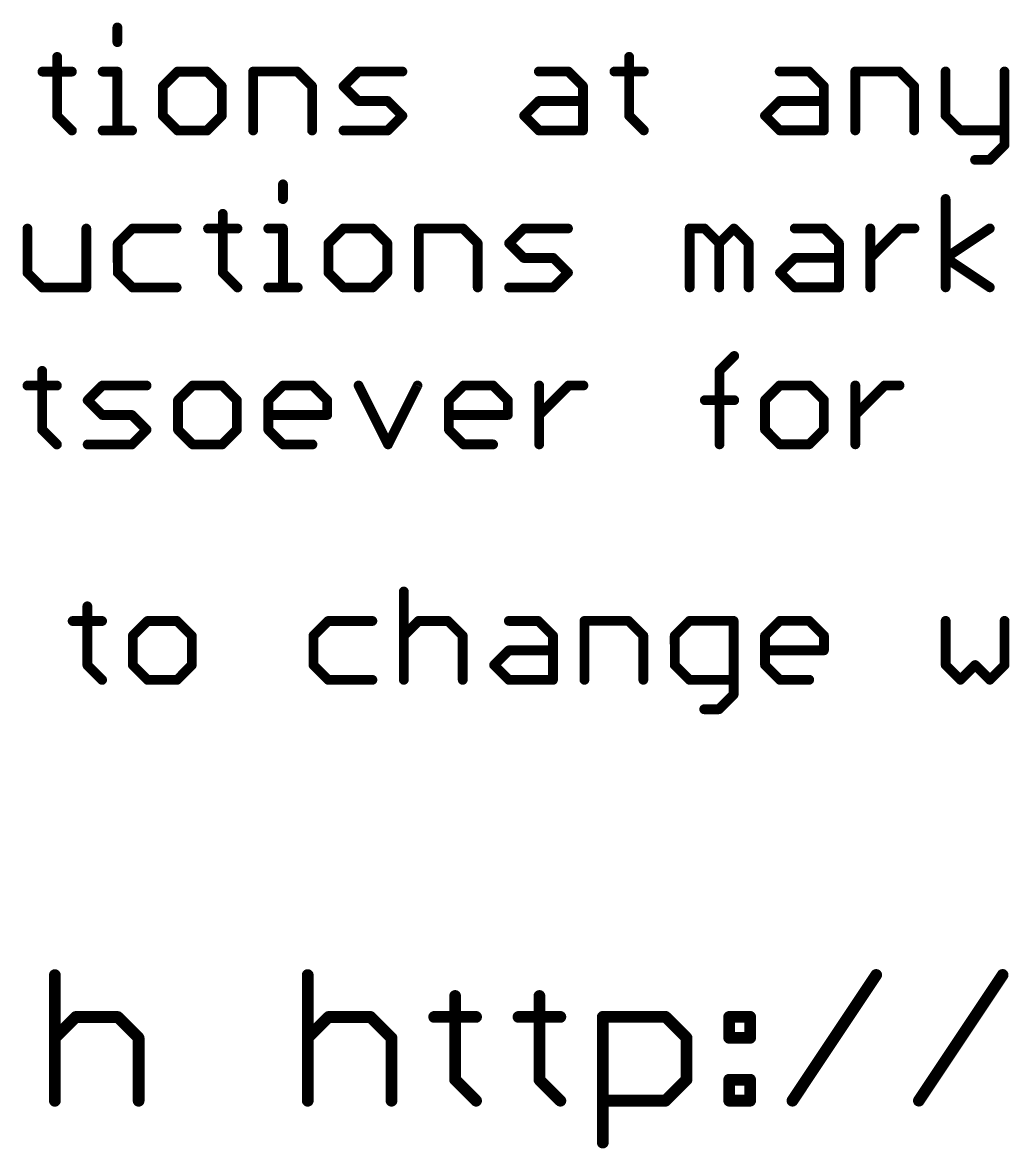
# Model space of a CAD drawing. Header units: millimetres. Extents: x -20 to 130, y -23 to 60.
# Drawn here: x 47.84 to 60.62, y -23.4 to -8.82 of the extents above; entities that cross this region are included whole.
import ezdxf

# ---------------------------------------------------------------- set-up
doc = ezdxf.new("R2010")
doc.units = ezdxf.units.MM
doc.header["$MEASUREMENT"] = 0
doc.layers.add('1', color=22, linetype='CONTINUOUS')

msp = doc.modelspace()

# ---------------------------------------------------------------- linework, layer by layer
at = {"layer": '1'}
for points, const_width in [([(49.09549, -8.88629, 1), (49.03199, -8.88631)], 0.0635), ([(49.03202, -9.07691, 1), (49.09552, -9.07689)], 0.0635), ([(48.31596, -9.26773, 1), (48.25246, -9.26774)], 0.0635), ([(55.72216, -9.26644, 1), (55.65866, -9.26645)], 0.0635), ([(48.09358, -9.42667, 1), (48.0936, -9.49017)], 0.0635), ([(48.4749, -9.4901, 1), (48.47488, -9.4266)], 0.0635), ([(48.87318, -9.42653, 1), (48.8732, -9.49003)], 0.0635), ([(49.09559, -9.45829, 1), (49.03209, -9.45831)], 0.0635), ([(49.0639, -9.49, 1), (49.06388, -9.4265)], 0.0635), ([(49.84348, -9.42636, 1), (49.8435, -9.48986)], 0.0635), ([(49.86589, -9.48056, 1), (49.82099, -9.43567)], 0.0635), ([(50.24719, -9.43559, 1), (50.20229, -9.4805)], 0.0635), ([(50.2248, -9.4898, 1), (50.22478, -9.4263)], 0.0635), ([(50.85389, -9.45799, 1), (50.79039, -9.458)], 0.0635), ([(50.82218, -9.42619, 1), (50.8222, -9.48969)], 0.0635), ([(51.41659, -9.43539, 1), (51.37169, -9.4803)], 0.0635), ([(51.3942, -9.48959, 1), (51.39418, -9.42609)], 0.0635), ([(52.18228, -9.42596, 1), (52.1823, -9.48946)], 0.0635), ([(52.20469, -9.48015, 1), (52.15979, -9.43526)], 0.0635), ([(52.7542, -9.48936, 1), (52.75418, -9.42586)], 0.0635), ([(54.52108, -9.42555, 1), (54.5211, -9.48905)], 0.0635), ([(54.92479, -9.43478, 1), (54.87989, -9.47968)], 0.0635), ([(54.9024, -9.48898, 1), (54.90238, -9.42548)], 0.0635), ([(55.49978, -9.42538, 1), (55.4998, -9.48888)], 0.0635), ([(55.8811, -9.48881, 1), (55.88108, -9.42531)], 0.0635), ([(57.63938, -9.425, 1), (57.6394, -9.4885)], 0.0635), ([(58.04319, -9.43423, 1), (57.99829, -9.47914)], 0.0635), ([(58.0208, -9.48844, 1), (58.02078, -9.42494)], 0.0635), ([(58.64989, -9.45663, 1), (58.58639, -9.45664)], 0.0635), ([(58.61818, -9.42483, 1), (58.6182, -9.48833)], 0.0635), ([(59.21259, -9.43403, 1), (59.16769, -9.47894)], 0.0635), ([(59.1902, -9.48823, 1), (59.19018, -9.42473)], 0.0635), ([(59.81929, -9.45642, 1), (59.75579, -9.45643)], 0.0635), ([(60.58199, -9.45629, 1), (60.51849, -9.4563)], 0.0635), ([(49.68462, -9.64879, 1), (49.62102, -9.6488)], 0.0635), ([(49.63032, -9.6264, 1), (49.67533, -9.67129)], 0.0635), ([(50.44722, -9.64866, 1), (50.38372, -9.64867)], 0.0635), ([(50.39303, -9.67117, 1), (50.43792, -9.62626)], 0.0635), ([(51.61662, -9.64845, 1), (51.55312, -9.64847)], 0.0635), ([(51.56243, -9.67096, 1), (51.60732, -9.62606)], 0.0635), ([(52.01402, -9.62599, 1), (51.96913, -9.67089)], 0.0635), ([(51.96912, -9.62599, 1), (52.01403, -9.67089)], 0.0635), ([(55.12482, -9.64784, 1), (55.06132, -9.64785)], 0.0635), ([(55.07063, -9.67035, 1), (55.11552, -9.62544)], 0.0635), ([(58.24322, -9.6473, 1), (58.17972, -9.64731)], 0.0635), ([(58.18903, -9.66981, 1), (58.23392, -9.6249)], 0.0635), ([(59.41262, -9.64709, 1), (59.34912, -9.6471)], 0.0635), ([(59.35843, -9.6696, 1), (59.40332, -9.6247)], 0.0635), ([(52.18235, -9.80726, 1), (52.18236, -9.87076)], 0.0635), ([(52.15986, -9.86146, 1), (52.20475, -9.81655)], 0.0635), ([(52.58605, -9.81649, 1), (52.54116, -9.86139)], 0.0635), ([(52.56366, -9.87069, 1), (52.56365, -9.80719)], 0.0635), ([(54.52115, -9.80685, 1), (54.52116, -9.87035)], 0.0635), ([(54.54356, -9.86104, 1), (54.49865, -9.81615)], 0.0635), ([(55.09306, -9.87025, 1), (55.09305, -9.80675)], 0.0635), ([(57.63945, -9.8063, 1), (57.63946, -9.8698)], 0.0635), ([(57.66196, -9.8605, 1), (57.61705, -9.81561)], 0.0635), ([(58.21146, -9.8697, 1), (58.21145, -9.8062)], 0.0635), ([(48.30679, -10.00793, 1), (48.26189, -10.05284)], 0.0635), ([(48.25259, -10.03034, 1), (48.31609, -10.03033)], 0.0635), ([(49.62109, -10.0301, 1), (49.68469, -10.03009)], 0.0635), ([(49.67539, -10.00769, 1), (49.63039, -10.0526)], 0.0635), ([(50.38379, -10.02997, 1), (50.44729, -10.02996)], 0.0635), ([(50.43799, -10.05246, 1), (50.39309, -10.00757)], 0.0635), ([(52.77679, -10.05205, 1), (52.73189, -10.00716)], 0.0635), ([(52.73189, -10.05206, 1), (52.77679, -10.00715)], 0.0635), ([(54.35289, -10.00688, 1), (54.30799, -10.05178)], 0.0635), ([(54.30799, -10.00688, 1), (54.35289, -10.05178)], 0.0635), ([(55.71299, -10.00664, 1), (55.66809, -10.05155)], 0.0635), ([(55.65879, -10.02905, 1), (55.72229, -10.02904)], 0.0635), ([(57.47129, -10.00633, 1), (57.42639, -10.05124)], 0.0635), ([(57.42639, -10.00634, 1), (57.47129, -10.05123)], 0.0635), ([(59.81009, -10.00592, 1), (59.76519, -10.05083)], 0.0635), ([(59.75589, -10.02833, 1), (59.81939, -10.02832)], 0.0635), ([(48.45263, -10.24351, 1), (48.49752, -10.1985)], 0.0635), ([(48.87332, -10.18923, 1), (48.87333, -10.25273)], 0.0635), ([(49.03222, -10.22091, 1), (49.09572, -10.22089)], 0.0635), ([(49.25463, -10.25267, 1), (49.25462, -10.18917)], 0.0635), ([(49.84362, -10.18906, 1), (49.84363, -10.25256)], 0.0635), ([(49.82113, -10.24327, 1), (49.86602, -10.19826)], 0.0635), ([(50.20242, -10.1982, 1), (50.24733, -10.24319)], 0.0635), ([(50.22493, -10.2525, 1), (50.22492, -10.189)], 0.0635), ([(50.79052, -10.2206, 1), (50.85402, -10.22059)], 0.0635), ([(51.55322, -10.22047, 1), (51.61672, -10.22045)], 0.0635), ([(51.99172, -10.18869, 1), (51.99173, -10.25219)], 0.0635), ([(52.54122, -10.19779, 1), (52.58613, -10.24279)], 0.0635), ([(52.56373, -10.25209, 1), (52.56372, -10.18859)], 0.0635), ([(54.52122, -10.18825, 1), (54.52123, -10.25175)], 0.0635), ([(54.49873, -10.24245, 1), (54.54362, -10.19744)], 0.0635), ([(55.06142, -10.21985, 1), (55.12492, -10.21984)], 0.0635), ([(55.09313, -10.25165, 1), (55.09312, -10.18815)], 0.0635), ([(55.85883, -10.24221, 1), (55.90372, -10.19721)], 0.0635), ([(57.63952, -10.1877, 1), (57.63953, -10.2512)], 0.0635), ([(57.61713, -10.24191, 1), (57.66202, -10.1969)], 0.0635), ([(58.17982, -10.21931, 1), (58.24332, -10.2193)], 0.0635), ([(58.21153, -10.2511, 1), (58.21152, -10.1876)], 0.0635), ([(58.58652, -10.21924, 1), (58.65002, -10.21923)], 0.0635), ([(59.34922, -10.2191, 1), (59.41272, -10.21909)], 0.0635), ([(59.97832, -10.1873, 1), (59.97833, -10.2508)], 0.0635), ([(59.95593, -10.2415, 1), (60.00082, -10.19649)], 0.0635), ([(60.55033, -10.2507, 1), (60.55032, -10.1872)], 0.0635), ([(60.57286, -10.43199, 1), (60.52795, -10.3871)], 0.0635), ([(60.51866, -10.4096, 1), (60.58216, -10.40959)], 0.0635), ([(60.16908, -10.56856, 1), (60.16909, -10.63206)], 0.0635), ([(60.33729, -10.57783, 1), (60.38219, -10.62272)], 0.0635), ([(60.35979, -10.63203, 1), (60.35978, -10.56853)], 0.0635), ([(51.23974, -10.91792, 1), (51.17624, -10.91793)], 0.0635), ([(51.17628, -11.10853, 1), (51.23978, -11.10852)], 0.0635), ([(59.81958, -11.10702, 1), (59.75608, -11.10703)], 0.0635), ([(50.46021, -11.29936, 1), (50.39671, -11.29937)], 0.0635), ([(47.93084, -11.4905, 1), (47.86734, -11.49051)], 0.0635), ([(48.69344, -11.49036, 1), (48.62994, -11.49038)], 0.0635), ([(49.25914, -11.45847, 1), (49.25915, -11.52197)], 0.0635), ([(49.28155, -11.51266, 1), (49.23664, -11.46777)], 0.0635), ([(49.83115, -11.52187, 1), (49.83114, -11.45837)], 0.0635), ([(50.23784, -11.4583, 1), (50.23785, -11.5218)], 0.0635), ([(50.61915, -11.52173, 1), (50.61914, -11.45823)], 0.0635), ([(51.01744, -11.45816, 1), (51.01745, -11.52166)], 0.0635), ([(51.23984, -11.48992, 1), (51.17634, -11.48993)], 0.0635), ([(51.20815, -11.52163, 1), (51.20814, -11.45813)], 0.0635), ([(51.98774, -11.45799, 1), (51.98775, -11.52149)], 0.0635), ([(52.01015, -11.51219, 1), (51.96524, -11.46729)], 0.0635), ([(52.39144, -11.46722, 1), (52.34655, -11.51213)], 0.0635), ([(52.36905, -11.52142, 1), (52.36904, -11.45792)], 0.0635), ([(52.99814, -11.48961, 1), (52.93464, -11.48962)], 0.0635), ([(52.96644, -11.45782, 1), (52.96645, -11.52132)], 0.0635), ([(53.56084, -11.46702, 1), (53.51595, -11.51192)], 0.0635), ([(53.53845, -11.52122, 1), (53.53844, -11.45772)], 0.0635), ([(54.32644, -11.45758, 1), (54.32645, -11.52108)], 0.0635), ([(54.34895, -11.51178, 1), (54.30404, -11.46689)], 0.0635), ([(54.89845, -11.52098, 1), (54.89844, -11.45748)], 0.0635), ([(56.50634, -11.489, 1), (56.44284, -11.48901)], 0.0635), ([(56.47464, -11.45721, 1), (56.47465, -11.52071)], 0.0635), ([(56.68774, -11.46647, 1), (56.64285, -11.51138)], 0.0635), ([(56.66525, -11.52067, 1), (56.66524, -11.45717)], 0.0635), ([(57.06904, -11.4664, 1), (57.02415, -11.51131)], 0.0635), ([(57.06905, -11.5113, 1), (57.02414, -11.46641)], 0.0635), ([(57.83464, -11.45697, 1), (57.83465, -11.52047)], 0.0635), ([(58.23844, -11.4662, 1), (58.19355, -11.51111)], 0.0635), ([(58.21605, -11.5204, 1), (58.21604, -11.4569)], 0.0635), ([(58.84514, -11.48859, 1), (58.78164, -11.4886)], 0.0635), ([(59.19474, -11.45673, 1), (59.19475, -11.52023)], 0.0635), ([(59.21715, -11.51093, 1), (59.17224, -11.46604)], 0.0635), ([(59.38545, -11.5202, 1), (59.38544, -11.4567)], 0.0635), ([(60.37755, -11.51473, 1), (60.34224, -11.46183)], 0.0635), ([(49.04597, -11.6585, 1), (49.09098, -11.7034)], 0.0635), ([(49.10028, -11.68089, 1), (49.03678, -11.6809)], 0.0635), ([(51.82878, -11.68042, 1), (51.76528, -11.68043)], 0.0635), ([(51.77457, -11.65803, 1), (51.81948, -11.70292)], 0.0635), ([(52.59148, -11.68028, 1), (52.52798, -11.6803)], 0.0635), ([(52.53728, -11.70279, 1), (52.58217, -11.65789)], 0.0635), ([(53.76088, -11.68008, 1), (53.69738, -11.68009)], 0.0635), ([(53.70668, -11.70259, 1), (53.75157, -11.65768)], 0.0635), ([(54.15827, -11.65761, 1), (54.11338, -11.70252)], 0.0635), ([(54.11337, -11.65762, 1), (54.15828, -11.70251)], 0.0635), ([(56.88778, -11.67953, 1), (56.82428, -11.67955)], 0.0635), ([(56.83357, -11.65714, 1), (56.87848, -11.70204)], 0.0635), ([(56.83358, -11.70204, 1), (56.87847, -11.65714)], 0.0635), ([(57.26908, -11.67947, 1), (57.20558, -11.67948)], 0.0635), ([(57.21488, -11.70198, 1), (57.25977, -11.65707)], 0.0635), ([(58.43848, -11.67926, 1), (58.37498, -11.67927)], 0.0635), ([(58.38428, -11.70177, 1), (58.42917, -11.65687)], 0.0635), ([(59.80561, -11.84333, 1), (59.77042, -11.89613)], 0.0635), ([(54.32651, -11.83888, 1), (54.32652, -11.90238)], 0.0635), ([(54.30411, -11.89309, 1), (54.34901, -11.84818)], 0.0635), ([(54.73031, -11.84811, 1), (54.68541, -11.89302)], 0.0635), ([(54.70792, -11.90231, 1), (54.70791, -11.83881)], 0.0635), ([(57.83471, -11.83827, 1), (57.83472, -11.90177)], 0.0635), ([(57.85721, -11.89247, 1), (57.81231, -11.84757)], 0.0635), ([(58.40672, -11.90167, 1), (58.40671, -11.83817)], 0.0635), ([(58.79101, -11.8474, 1), (58.83591, -11.89229)], 0.0635), ([(59.77041, -11.84333, 1), (59.80562, -11.89613)], 0.0635), ([(47.86744, -12.06241, 1), (47.93094, -12.0624)], 0.0635), ([(47.92164, -12.04, 1), (47.87675, -12.08491)], 0.0635), ([(49.09104, -12.0398, 1), (49.04605, -12.0847)], 0.0635), ([(49.03684, -12.0622, 1), (49.10034, -12.06219)], 0.0635), ([(50.45104, -12.03956, 1), (50.40615, -12.08447)], 0.0635), ([(50.39684, -12.06197, 1), (50.46034, -12.06196)], 0.0635), ([(51.81954, -12.03932, 1), (51.77465, -12.08423)], 0.0635), ([(51.76534, -12.06173, 1), (51.82884, -12.06172)], 0.0635), ([(52.52804, -12.0616, 1), (52.59154, -12.06158)], 0.0635), ([(52.58225, -12.08409, 1), (52.53734, -12.03919)], 0.0635), ([(54.92105, -12.08368, 1), (54.87614, -12.03879)], 0.0635), ([(54.87615, -12.08369, 1), (54.92104, -12.03878)], 0.0635), ([(57.66654, -12.0383, 1), (57.62165, -12.08321)], 0.0635), ([(57.62164, -12.03831, 1), (57.66655, -12.0832)], 0.0635), ([(48.08987, -12.22137, 1), (48.08988, -12.28487)], 0.0635), ([(48.06738, -12.27557, 1), (48.11227, -12.23057)], 0.0635), ([(48.63008, -12.25298, 1), (48.69358, -12.25296)], 0.0635), ([(48.66188, -12.28477, 1), (48.66187, -12.22127)], 0.0635), ([(49.25927, -12.22117, 1), (49.25928, -12.28467)], 0.0635), ([(49.23678, -12.27537, 1), (49.28167, -12.23036)], 0.0635), ([(49.83128, -12.28457, 1), (49.83127, -12.22107)], 0.0635), ([(50.59688, -12.27513, 1), (50.64177, -12.23012)], 0.0635), ([(51.01757, -12.22086, 1), (51.01758, -12.28436)], 0.0635), ([(51.17648, -12.25253, 1), (51.23998, -12.25252)], 0.0635), ([(51.39888, -12.28429, 1), (51.39887, -12.22079)], 0.0635), ([(51.98787, -12.22069, 1), (51.98788, -12.28419)], 0.0635), ([(51.96538, -12.27489, 1), (52.01027, -12.22989)], 0.0635), ([(52.34667, -12.22983, 1), (52.39158, -12.27482)], 0.0635), ([(52.36918, -12.28412, 1), (52.36917, -12.22062)], 0.0635), ([(52.93478, -12.25222, 1), (52.99828, -12.25221)], 0.0635), ([(53.69748, -12.25209, 1), (53.76098, -12.25208)], 0.0635), ([(54.13597, -12.22031, 1), (54.13598, -12.28381)], 0.0635), ([(54.68547, -12.22942, 1), (54.73038, -12.27441)], 0.0635), ([(54.70798, -12.28371, 1), (54.70797, -12.22021)], 0.0635), ([(56.44298, -12.25161, 1), (56.50648, -12.2516)], 0.0635), ([(56.82438, -12.25155, 1), (56.88788, -12.25153)], 0.0635), ([(57.20568, -12.25148, 1), (57.26918, -12.25147)], 0.0635), ([(57.83477, -12.21967, 1), (57.83478, -12.28317)], 0.0635), ([(57.81238, -12.27387, 1), (57.85727, -12.22887)], 0.0635), ([(58.37508, -12.25127, 1), (58.43858, -12.25126)], 0.0635), ([(58.40678, -12.28307, 1), (58.40677, -12.21957)], 0.0635), ([(58.78178, -12.2512, 1), (58.84528, -12.25119)], 0.0635), ([(59.75628, -12.25103, 1), (59.81978, -12.25102)], 0.0635), ([(60.34238, -12.27733, 1), (60.37767, -12.22453)], 0.0635), ([(57.07364, -13.162, 1), (57.02863, -13.11711)], 0.0635), ([(48.12177, -13.33176, 1), (48.05827, -13.33178)], 0.0635), ([(56.89227, -13.33023, 1), (56.82877, -13.33024)], 0.0635), ([(56.83806, -13.30774, 1), (56.88297, -13.35264)], 0.0635), ([(47.89939, -13.4907, 1), (47.8994, -13.5542)], 0.0635), ([(48.2807, -13.55414, 1), (48.28069, -13.49064)], 0.0635), ([(48.86969, -13.49053, 1), (48.8697, -13.55403)], 0.0635), ([(48.8921, -13.54473, 1), (48.8472, -13.49984)], 0.0635), ([(49.4416, -13.55393, 1), (49.44159, -13.49043)], 0.0635), ([(50.03909, -13.49033, 1), (50.0391, -13.55383)], 0.0635), ([(50.0615, -13.54453, 1), (50.01659, -13.49963)], 0.0635), ([(50.44279, -13.49956, 1), (50.3979, -13.54447)], 0.0635), ([(50.4204, -13.55376, 1), (50.42039, -13.49026)], 0.0635), ([(51.20849, -13.49013, 1), (51.2085, -13.55363)], 0.0635), ([(51.2309, -13.54432, 1), (51.18599, -13.49943)], 0.0635), ([(51.61219, -13.49936, 1), (51.5673, -13.54426)], 0.0635), ([(51.5898, -13.55356, 1), (51.58979, -13.49006)], 0.0635), ([(52.2156, -13.50755, 1), (52.1588, -13.53586)], 0.0635), ([(52.9782, -13.53572, 1), (52.9214, -13.50743)], 0.0635), ([(53.54719, -13.48972, 1), (53.5472, -13.55322)], 0.0635), ([(53.5697, -13.54391, 1), (53.52479, -13.49902)], 0.0635), ([(53.95099, -13.49895, 1), (53.9061, -13.54385)], 0.0635), ([(53.9286, -13.55315, 1), (53.92859, -13.48965)], 0.0635), ([(54.5577, -13.52134, 1), (54.4942, -13.52135)], 0.0635), ([(54.90729, -13.48948, 1), (54.9073, -13.55298)], 0.0635), ([(54.9298, -13.54368, 1), (54.88489, -13.49878)], 0.0635), ([(55.098, -13.55295, 1), (55.09799, -13.48945)], 0.0635), ([(57.64009, -13.489, 1), (57.6401, -13.5525)], 0.0635), ([(57.6626, -13.5432, 1), (57.61769, -13.49831)], 0.0635), ([(58.04389, -13.49823, 1), (57.999, -13.54314)], 0.0635), ([(58.0215, -13.55244, 1), (58.02149, -13.48894)], 0.0635), ([(58.6506, -13.52063, 1), (58.5871, -13.52064)], 0.0635), ([(59.00019, -13.48877, 1), (59.0002, -13.55227)], 0.0635), ([(59.0226, -13.54296, 1), (58.97769, -13.49807)], 0.0635), ([(59.1909, -13.55223, 1), (59.19089, -13.48873)], 0.0635), ([(48.70143, -13.69056, 1), (48.65654, -13.73547)], 0.0635), ([(48.65653, -13.69057, 1), (48.70144, -13.73546)], 0.0635), ([(49.88013, -13.71276, 1), (49.81663, -13.71277)], 0.0635), ([(49.82593, -13.69037, 1), (49.87084, -13.73526)], 0.0635), ([(50.64283, -13.71262, 1), (50.57933, -13.71264)], 0.0635), ([(50.58864, -13.73513, 1), (50.63353, -13.69023)], 0.0635), ([(51.04953, -13.71255, 1), (50.98603, -13.71256)], 0.0635), ([(50.99533, -13.69016, 1), (51.04024, -13.73506)], 0.0635), ([(51.81223, -13.71242, 1), (51.74873, -13.71243)], 0.0635), ([(51.75804, -13.73493, 1), (51.80293, -13.69002)], 0.0635), ([(53.38833, -13.71215, 1), (53.32483, -13.71216)], 0.0635), ([(53.33413, -13.68975, 1), (53.37904, -13.73465)], 0.0635), ([(54.15103, -13.71201, 1), (54.08753, -13.71202)], 0.0635), ([(54.09684, -13.73452, 1), (54.14173, -13.68961)], 0.0635), ([(56.66993, -13.67987, 1), (56.66994, -13.74337)], 0.0635), ([(57.05124, -13.74331, 1), (57.05123, -13.67981)], 0.0635), ([(57.48123, -13.71143, 1), (57.41773, -13.71144)], 0.0635), ([(57.42703, -13.68904, 1), (57.47194, -13.73393)], 0.0635), ([(58.24393, -13.7113, 1), (58.18043, -13.71131)], 0.0635), ([(58.18974, -13.73381, 1), (58.23463, -13.6889)], 0.0635), ([(48.86976, -13.87183, 1), (48.86977, -13.93533)], 0.0635), ([(49.27346, -13.88106, 1), (49.22857, -13.92597)], 0.0635), ([(49.25107, -13.93527, 1), (49.25106, -13.87177)], 0.0635), ([(51.01786, -13.87146, 1), (51.01787, -13.93496)], 0.0635), ([(51.78047, -13.93483, 1), (51.78046, -13.87133)], 0.0635), ([(53.35666, -13.87105, 1), (53.35667, -13.93455)], 0.0635), ([(54.11927, -13.93442, 1), (54.11926, -13.87092)], 0.0635), ([(48.84727, -13.92604, 1), (48.89216, -13.88113)], 0.0635), ([(51.74877, -13.90313, 1), (51.81227, -13.90312)], 0.0635), ([(54.08757, -13.90272, 1), (54.15107, -13.90271)], 0.0635), ([(54.50356, -13.88015, 1), (54.54847, -13.92504)], 0.0635), ([(58.59646, -13.87944, 1), (58.64137, -13.92433)], 0.0635), ([(48.11259, -14.07197, 1), (48.0677, -14.11687)], 0.0635), ([(48.0584, -14.09438, 1), (48.1219, -14.09436)], 0.0635), ([(49.4642, -14.11663, 1), (49.41929, -14.07174)], 0.0635), ([(49.4193, -14.11664, 1), (49.46419, -14.07173)], 0.0635), ([(49.87089, -14.07166, 1), (49.826, -14.11657)], 0.0635), ([(49.8167, -14.09407, 1), (49.8802, -14.09406)], 0.0635), ([(50.5794, -14.09394, 1), (50.6429, -14.09392)], 0.0635), ([(50.6336, -14.11643, 1), (50.58869, -14.07153)], 0.0635), ([(51.04029, -14.07146, 1), (50.9954, -14.11636)], 0.0635), ([(50.9861, -14.09386, 1), (51.0496, -14.09385)], 0.0635), ([(53.37909, -14.07105, 1), (53.3342, -14.11595)], 0.0635), ([(53.3249, -14.09346, 1), (53.3884, -14.09345)], 0.0635), ([(57.47199, -14.07033, 1), (57.4271, -14.11524)], 0.0635), ([(57.4178, -14.09274, 1), (57.4813, -14.09273)], 0.0635), ([(58.1805, -14.09261, 1), (58.244, -14.0926)], 0.0635), ([(58.2347, -14.1151, 1), (58.18979, -14.07021)], 0.0635), ([(48.25844, -14.30754, 1), (48.30333, -14.26253)], 0.0635), ([(48.67913, -14.25327, 1), (48.67914, -14.31677)], 0.0635), ([(49.22863, -14.26237, 1), (49.27354, -14.30736)], 0.0635), ([(49.25114, -14.31667, 1), (49.25113, -14.25317)], 0.0635), ([(50.03923, -14.25303, 1), (50.03924, -14.31653)], 0.0635), ([(50.01674, -14.30723, 1), (50.06163, -14.26223)], 0.0635), ([(50.39803, -14.26217, 1), (50.44294, -14.30716)], 0.0635), ([(50.42054, -14.31646, 1), (50.42053, -14.25296)], 0.0635), ([(51.20863, -14.25283, 1), (51.20864, -14.31633)], 0.0635), ([(51.18614, -14.30703, 1), (51.23103, -14.26202)], 0.0635), ([(51.58994, -14.31626, 1), (51.58993, -14.25276)], 0.0635), ([(52.54023, -14.27009, 1), (52.59703, -14.29848)], 0.0635), ([(52.54023, -14.29849, 1), (52.59703, -14.27008)], 0.0635), ([(53.54733, -14.25242, 1), (53.54734, -14.31592)], 0.0635), ([(53.52494, -14.30662, 1), (53.56983, -14.26161)], 0.0635), ([(53.92874, -14.31585, 1), (53.92873, -14.25235)], 0.0635), ([(54.49433, -14.28395, 1), (54.55783, -14.28394)], 0.0635), ([(56.82893, -14.28354, 1), (56.89243, -14.28353)], 0.0635), ([(57.64023, -14.2517, 1), (57.64024, -14.3152)], 0.0635), ([(57.61784, -14.30591, 1), (57.66273, -14.2609)], 0.0635), ([(57.99913, -14.26084, 1), (58.04404, -14.30583)], 0.0635), ([(58.02164, -14.31514, 1), (58.02163, -14.25164)], 0.0635), ([(58.58723, -14.28324, 1), (58.65073, -14.28323)], 0.0635), ([(52.80406, -16.18825, 1), (52.74056, -16.18826)], 0.0635), ([(48.707, -16.37966, 1), (48.6435, -16.37967)], 0.0635), ([(48.48463, -16.5386, 1), (48.48464, -16.6021)], 0.0635), ([(48.86594, -16.60203, 1), (48.86593, -16.53853)], 0.0635), ([(49.45493, -16.53843, 1), (49.45494, -16.60193)], 0.0635), ([(49.47733, -16.59263, 1), (49.43243, -16.54774)], 0.0635), ([(49.85863, -16.54766, 1), (49.81373, -16.59257)], 0.0635), ([(49.83624, -16.60187, 1), (49.83623, -16.53837)], 0.0635), ([(51.79373, -16.53802, 1), (51.79374, -16.60152)], 0.0635), ([(51.81613, -16.59222, 1), (51.77123, -16.54733)], 0.0635), ([(52.36564, -16.60142, 1), (52.36563, -16.53792)], 0.0635), ([(52.96303, -16.53782, 1), (52.96304, -16.60132)], 0.0635), ([(52.98553, -16.59202, 1), (52.94063, -16.54712)], 0.0635), ([(53.36683, -16.54705, 1), (53.32193, -16.59196)], 0.0635), ([(53.34444, -16.60125, 1), (53.34443, -16.53775)], 0.0635), ([(54.13243, -16.53762, 1), (54.13244, -16.60112)], 0.0635), ([(54.53623, -16.54685, 1), (54.49133, -16.59175)], 0.0635), ([(54.51384, -16.60105, 1), (54.51383, -16.53755)], 0.0635), ([(55.14293, -16.56924, 1), (55.07943, -16.56925)], 0.0635), ([(55.11123, -16.53744, 1), (55.11124, -16.60094)], 0.0635), ([(55.70563, -16.54664, 1), (55.66073, -16.59155)], 0.0635), ([(55.68324, -16.60084, 1), (55.68323, -16.53734)], 0.0635), ([(56.47123, -16.53721, 1), (56.47124, -16.60071)], 0.0635), ([(56.49373, -16.5914, 1), (56.44883, -16.54651)], 0.0635), ([(57.07503, -16.5689, 1), (57.01153, -16.56891)], 0.0635), ([(57.04324, -16.60061, 1), (57.04323, -16.53711)], 0.0635), ([(57.64063, -16.537, 1), (57.64064, -16.6005)], 0.0635), ([(57.66313, -16.5912, 1), (57.61823, -16.54631)], 0.0635), ([(58.04443, -16.54623, 1), (57.99953, -16.59114)], 0.0635), ([(58.02204, -16.60044, 1), (58.02203, -16.53694)], 0.0635), ([(59.82053, -16.56842, 1), (59.75703, -16.56843)], 0.0635), ([(60.58323, -16.56829, 1), (60.51973, -16.5683)], 0.0635), ([(49.29596, -16.76086, 1), (49.23246, -16.76087)], 0.0635), ([(49.24176, -16.73847, 1), (49.28667, -16.78336)], 0.0635), ([(50.05866, -16.76073, 1), (49.99516, -16.76074)], 0.0635), ([(50.00447, -16.78324, 1), (50.04936, -16.73833)], 0.0635), ([(51.63476, -16.76045, 1), (51.57126, -16.76046)], 0.0635), ([(51.58056, -16.73806, 1), (51.62547, -16.78295)], 0.0635), ([(52.74996, -16.73786, 1), (52.79487, -16.78275)], 0.0635), ([(53.56686, -16.76011, 1), (53.50336, -16.76013)], 0.0635), ([(53.51267, -16.78262, 1), (53.55756, -16.73772)], 0.0635), ([(54.73626, -16.75991, 1), (54.67276, -16.75992)], 0.0635), ([(54.68207, -16.78242, 1), (54.72696, -16.73751)], 0.0635), ([(55.90566, -16.75971, 1), (55.84216, -16.75972)], 0.0635), ([(55.85147, -16.78222, 1), (55.89636, -16.73731)], 0.0635), ([(56.31236, -16.75964, 1), (56.24886, -16.75965)], 0.0635), ([(56.25816, -16.73724, 1), (56.30307, -16.78214)], 0.0635), ([(57.48176, -16.75943, 1), (57.41826, -16.75944)], 0.0635), ([(57.42756, -16.73704, 1), (57.47247, -16.78193)], 0.0635), ([(58.24446, -16.7593, 1), (58.18096, -16.75931)], 0.0635), ([(58.19027, -16.78181, 1), (58.23516, -16.7369)], 0.0635), ([(54.13249, -16.91892, 1), (54.1325, -16.98242)], 0.0635), ([(54.155, -16.97311, 1), (54.11009, -16.92822)], 0.0635), ([(54.7045, -16.98232, 1), (54.70449, -16.91882)], 0.0635), ([(57.45009, -16.91834, 1), (57.4501, -16.98184)], 0.0635), ([(58.2127, -16.9817, 1), (58.21269, -16.9182)], 0.0635), ([(58.181, -16.95001, 1), (58.2445, -16.95)], 0.0635), ([(48.69783, -17.11986, 1), (48.65293, -17.16477)], 0.0635), ([(48.64363, -17.14227, 1), (48.70713, -17.14226)], 0.0635), ([(49.28673, -17.11976, 1), (49.24183, -17.16467)], 0.0635), ([(49.23253, -17.14217, 1), (49.29603, -17.14216)], 0.0635), ([(49.99523, -17.14204, 1), (50.05873, -17.14203)], 0.0635), ([(50.04943, -17.16453, 1), (50.00453, -17.11964)], 0.0635), ([(51.62553, -17.11935, 1), (51.58063, -17.16426)], 0.0635), ([(51.57133, -17.14176, 1), (51.63483, -17.14175)], 0.0635), ([(53.96433, -17.11894, 1), (53.91943, -17.16385)], 0.0635), ([(53.91943, -17.11895, 1), (53.96433, -17.16384)], 0.0635), ([(56.30313, -17.11854, 1), (56.25823, -17.16344)], 0.0635), ([(56.24893, -17.14095, 1), (56.31243, -17.14094)], 0.0635), ([(57.47253, -17.11833, 1), (57.42763, -17.16324)], 0.0635), ([(57.41833, -17.14074, 1), (57.48183, -17.14073)], 0.0635), ([(59.81133, -17.11792, 1), (59.76643, -17.16283)], 0.0635), ([(59.75713, -17.14033, 1), (59.82063, -17.14032)], 0.0635), ([(60.19263, -17.11786, 1), (60.14773, -17.16277)], 0.0635), ([(60.19263, -17.16276, 1), (60.14773, -17.11787)], 0.0635), ([(60.51983, -17.1402, 1), (60.58333, -17.14019)], 0.0635), ([(60.57403, -17.16269, 1), (60.52913, -17.1178)], 0.0635), ([(48.84367, -17.35544, 1), (48.88856, -17.31043)], 0.0635), ([(49.45506, -17.30113, 1), (49.45507, -17.36453)], 0.0635), ([(49.43257, -17.35534, 1), (49.47746, -17.31033)], 0.0635), ([(49.81386, -17.31027, 1), (49.85877, -17.35526)], 0.0635), ([(49.83637, -17.36447, 1), (49.83636, -17.30107)], 0.0635), ([(51.79386, -17.30072, 1), (51.79387, -17.36412)], 0.0635), ([(51.77137, -17.35493, 1), (51.81626, -17.30992)], 0.0635), ([(52.36577, -17.36402, 1), (52.36576, -17.30062)], 0.0635), ([(52.74076, -17.33226, 1), (52.80426, -17.33225)], 0.0635), ([(53.50346, -17.33213, 1), (53.56696, -17.33211)], 0.0635), ([(54.13256, -17.30032, 1), (54.13257, -17.36372)], 0.0635), ([(54.11017, -17.35452, 1), (54.15506, -17.30951)], 0.0635), ([(54.67286, -17.33192, 1), (54.73636, -17.33191)], 0.0635), ([(54.70457, -17.36362, 1), (54.70456, -17.30022)], 0.0635), ([(55.07956, -17.33185, 1), (55.14306, -17.33184)], 0.0635), ([(55.84226, -17.33172, 1), (55.90576, -17.33171)], 0.0635), ([(56.47136, -17.29991, 1), (56.47137, -17.36331)], 0.0635), ([(56.44897, -17.35411, 1), (56.49386, -17.3091)], 0.0635), ([(57.04337, -17.36321, 1), (57.04336, -17.29981)], 0.0635), ([(57.64076, -17.2997, 1), (57.64077, -17.3631)], 0.0635), ([(57.61837, -17.35391, 1), (57.66326, -17.3089)], 0.0635), ([(58.02217, -17.36304, 1), (58.02216, -17.29964)], 0.0635), ([(59.95716, -17.3085, 1), (60.00207, -17.35349)], 0.0635), ([(59.95717, -17.3535, 1), (60.00206, -17.30849)], 0.0635), ([(60.33846, -17.30843, 1), (60.38337, -17.35342)], 0.0635), ([(60.33847, -17.35343, 1), (60.38336, -17.30842)], 0.0635), ([(57.0117, -17.52221, 1), (57.0752, -17.5222)], 0.0635), ([(57.0659, -17.5446, 1), (57.02099, -17.49971)], 0.0635), ([(56.66212, -17.68117, 1), (56.66214, -17.74467)], 0.0635), ([(56.83033, -17.69044, 1), (56.87523, -17.73534)], 0.0635), ([(56.85284, -17.74464, 1), (56.85282, -17.68114)], 0.0635), ([(48.29233, -21.15433, 1), (48.21613, -21.15435)], 0.0762), ([(51.56663, -21.15376, 1), (51.49043, -21.15378)], 0.0762), ([(58.92063, -21.17358, 1), (58.85723, -21.13139)], 0.0762), ([(60.55783, -21.17329, 1), (60.49443, -21.13111)], 0.0762), ([(53.47498, -21.42463, 1), (53.39878, -21.42464)], 0.0762), ([(54.56648, -21.42444, 1), (54.49028, -21.42445)], 0.0762), ([(48.52552, -21.65849, 1), (48.52553, -21.73469)], 0.0762), ([(48.55243, -21.72359, 1), (48.49852, -21.6697)], 0.0762), ([(49.09472, -21.66959, 1), (49.04093, -21.7235)], 0.0762), ([(49.06783, -21.7346, 1), (49.06782, -21.6584)], 0.0762), ([(51.79982, -21.65792, 1), (51.79983, -21.73412)], 0.0762), ([(51.82673, -21.72302, 1), (51.77282, -21.66913)], 0.0762), ([(52.36912, -21.66902, 1), (52.31523, -21.72293)], 0.0762), ([(52.34213, -21.73403, 1), (52.34212, -21.65783)], 0.0762), ([(53.16582, -21.65768, 1), (53.16583, -21.73388)], 0.0762), ([(53.70813, -21.73379, 1), (53.70812, -21.65759)], 0.0762), ([(54.25722, -21.65749, 1), (54.25723, -21.73369)], 0.0762), ([(54.79953, -21.7336, 1), (54.79952, -21.6574)], 0.0762), ([(55.38673, -21.6954, 1), (55.31053, -21.69541)], 0.0762), ([(55.34862, -21.6573, 1), (55.34863, -21.7335)], 0.0762), ([(56.18912, -21.66836, 1), (56.13523, -21.72227)], 0.0762), ([(56.16213, -21.73336, 1), (56.16212, -21.65716)], 0.0762), ([(56.98582, -21.65702, 1), (56.98583, -21.73322)], 0.0762), ([(57.02393, -21.69511, 1), (56.94773, -21.69512)], 0.0762), ([(57.29513, -21.69506, 1), (57.21893, -21.69508)], 0.0762), ([(57.25703, -21.73317, 1), (57.25702, -21.65697)], 0.0762), ([(48.22747, -21.94095, 1), (48.28128, -21.99474)], 0.0762), ([(49.37717, -21.96765, 1), (49.30097, -21.96766)], 0.0762), ([(49.31208, -21.99456, 1), (49.36597, -21.94075)], 0.0762), ([(51.50177, -21.94037, 1), (51.55568, -21.99417)], 0.0762), ([(52.65147, -21.96707, 1), (52.57527, -21.96709)], 0.0762), ([(52.58638, -21.99399, 1), (52.64027, -21.94018)], 0.0762), ([(56.47147, -21.96641, 1), (56.39527, -21.96642)], 0.0762), ([(56.40648, -21.99332, 1), (56.46027, -21.93951)], 0.0762), ([(56.98587, -21.92822, 1), (56.98588, -22.00442)], 0.0762), ([(56.94777, -21.96632, 1), (57.02397, -21.96631)], 0.0762), ([(57.21897, -21.96628, 1), (57.29517, -21.96626)], 0.0762), ([(57.25708, -22.00437, 1), (57.25707, -21.92817)], 0.0762), ([(53.46406, -22.48233, 1), (53.41017, -22.53624)], 0.0762), ([(54.55546, -22.48214, 1), (54.50157, -22.53605)], 0.0762), ([(56.46037, -22.53571, 1), (56.40656, -22.48182)], 0.0762), ([(56.98596, -22.47052, 1), (56.98597, -22.54672)], 0.0762), ([(57.02407, -22.50861, 1), (56.94787, -22.50862)], 0.0762), ([(57.29527, -22.50856, 1), (57.21907, -22.50858)], 0.0762), ([(57.25717, -22.54667, 1), (57.25716, -22.47047)], 0.0762), ([(53.39897, -22.50924, 1), (53.47517, -22.50923)], 0.0762), ([(54.49047, -22.50905, 1), (54.56667, -22.50904)], 0.0762), ([(56.39537, -22.50872, 1), (56.47157, -22.50871)], 0.0762), ([(53.68142, -22.80729, 1), (53.73521, -22.75348)], 0.0762), ([(54.77282, -22.8071, 1), (54.82671, -22.75329)], 0.0762), ([(55.34881, -22.742, 1), (55.34882, -22.8182)], 0.0762), ([(56.13541, -22.75307, 1), (56.18932, -22.80686)], 0.0762), ([(56.16232, -22.81806, 1), (56.16231, -22.74186)], 0.0762), ([(56.98601, -22.74172, 1), (56.98602, -22.81792)], 0.0762), ([(57.25722, -22.81787, 1), (57.25721, -22.74167)], 0.0762), ([(57.77291, -22.75858, 1), (57.83632, -22.80077)], 0.0762), ([(59.41001, -22.75829, 1), (59.47342, -22.80048)], 0.0762), ([(48.21641, -22.78135, 1), (48.29261, -22.78133)], 0.0762), ([(49.30111, -22.78116, 1), (49.37731, -22.78115)], 0.0762), ([(51.49071, -22.78078, 1), (51.56691, -22.78076)], 0.0762), ([(52.57541, -22.78059, 1), (52.65161, -22.78057)], 0.0762), ([(56.94791, -22.77982, 1), (57.02411, -22.77981)], 0.0762), ([(57.21911, -22.77978, 1), (57.29531, -22.77976)], 0.0762), ([(55.31081, -23.32241, 1), (55.38701, -23.3224)], 0.0762)]:
    msp.add_lwpolyline(points, format="xyb", dxfattribs=dict(at, const_width=const_width))
for points, const_width in [([(49.06379, -8.8863), (49.06382, -9.0769)], 0.127), ([(48.28426, -9.26774), (48.28439, -10.03034)], 0.127), ([(55.69036, -9.26644), (55.69049, -10.02904)], 0.127), ([(48.09359, -9.45847), (48.47489, -9.4584)], 0.127), ([(48.87319, -9.45833), (49.06389, -9.4583)], 0.127), ([(49.06389, -9.4583), (49.06402, -10.2209)], 0.127), ([(49.84349, -9.45816), (49.65282, -9.6488)], 0.127), ([(50.22479, -9.4581), (49.84349, -9.45816)], 0.127), ([(50.41552, -9.64866), (50.22479, -9.4581)], 0.127), ([(50.82219, -9.45799), (51.39419, -9.45789)], 0.127), ([(50.82232, -10.22059), (50.82219, -9.45799)], 0.127), ([(51.39419, -9.45789), (51.58482, -9.64846)], 0.127), ([(51.99162, -9.64839), (52.18229, -9.45776)], 0.127), ([(52.18229, -9.45776), (52.75419, -9.45766)], 0.127), ([(54.52109, -9.45735), (54.90239, -9.45728)], 0.127), ([(54.90239, -9.45728), (55.09302, -9.64785)], 0.127), ([(55.49979, -9.45718), (55.88109, -9.45711)], 0.127), ([(57.63939, -9.4568), (58.02079, -9.45674)], 0.127), ([(58.02079, -9.45674), (58.21142, -9.6473)], 0.127), ([(58.61819, -9.45663), (59.19019, -9.45653)], 0.127), ([(58.61832, -10.21923), (58.61819, -9.45663)], 0.127), ([(59.19019, -9.45653), (59.38082, -9.6471)], 0.127), ([(59.78759, -9.45643), (59.78769, -10.02833)], 0.127), ([(60.55019, -9.4563), (60.55036, -10.4096)], 0.127), ([(49.65282, -9.6488), (49.65289, -10.0301)], 0.127), ([(50.41559, -10.02996), (50.41552, -9.64866)], 0.127), ([(51.58482, -9.64846), (51.58492, -10.22046)], 0.127), ([(52.18236, -9.83906), (51.99162, -9.64839)], 0.127), ([(55.09302, -9.64785), (55.09312, -10.21985)], 0.127), ([(58.21142, -9.6473), (58.21152, -10.2193)], 0.127), ([(59.38082, -9.6471), (59.38092, -10.2191)], 0.127), ([(52.56366, -9.83899), (52.18236, -9.83906)], 0.127), ([(52.75429, -10.02956), (52.56366, -9.83899)], 0.127), ([(54.33049, -10.02928), (54.52116, -9.83865)], 0.127), ([(54.52116, -9.83865), (55.09306, -9.83855)], 0.127), ([(57.44889, -10.02874), (57.63946, -9.8381)], 0.127), ([(57.63946, -9.8381), (58.21146, -9.838)], 0.127), ([(48.28439, -10.03034), (48.47502, -10.221)], 0.127), ([(49.65289, -10.0301), (49.84362, -10.22076)], 0.127), ([(50.22492, -10.2207), (50.41559, -10.02996)], 0.127), ([(52.56372, -10.22029), (52.75429, -10.02956)], 0.127), ([(54.52122, -10.21995), (54.33049, -10.02928)], 0.127), ([(55.69049, -10.02904), (55.88122, -10.21971)], 0.127), ([(57.63952, -10.2194), (57.44889, -10.02874)], 0.127), ([(59.78769, -10.02833), (59.97832, -10.219)], 0.127), ([(48.87332, -10.22093), (49.25462, -10.22087)], 0.127), ([(49.84362, -10.22076), (50.22492, -10.2207)], 0.127), ([(51.99172, -10.22039), (52.56372, -10.22029)], 0.127), ([(55.09312, -10.21985), (54.52122, -10.21995)], 0.127), ([(58.21152, -10.2193), (57.63952, -10.2194)], 0.127), ([(59.97832, -10.219), (60.55032, -10.2189)], 0.127), ([(60.55036, -10.4096), (60.35979, -10.60023)], 0.127), ([(60.35979, -10.60023), (60.16909, -10.60026)], 0.127), ([(51.20804, -10.91793), (51.20808, -11.10853)], 0.127), ([(59.78808, -12.25103), (59.78788, -11.10703)], 0.127), ([(50.42851, -11.29936), (50.42864, -12.06196)], 0.127), ([(47.89904, -11.4905), (47.89914, -12.0624)], 0.127), ([(48.66188, -12.25297), (48.66174, -11.49037)], 0.127), ([(49.25914, -11.49027), (49.06848, -11.6809)], 0.127), ([(49.83114, -11.49017), (49.25914, -11.49027)], 0.127), ([(50.23784, -11.4901), (50.61914, -11.49003)], 0.127), ([(51.01744, -11.48996), (51.20814, -11.48993)], 0.127), ([(51.20814, -11.48993), (51.20828, -12.25253)], 0.127), ([(51.98774, -11.48979), (51.79708, -11.68042)], 0.127), ([(52.36904, -11.48972), (51.98774, -11.48979)], 0.127), ([(52.55968, -11.68029), (52.36904, -11.48972)], 0.127), ([(52.96644, -11.48962), (53.53844, -11.48952)], 0.127), ([(52.96658, -12.25222), (52.96644, -11.48962)], 0.127), ([(53.53844, -11.48952), (53.72908, -11.68009)], 0.127), ([(54.13588, -11.68001), (54.32644, -11.48938)], 0.127), ([(54.32644, -11.48938), (54.89844, -11.48928)], 0.127), ([(56.47464, -11.48901), (56.66524, -11.48897)], 0.127), ([(56.47478, -12.25161), (56.47464, -11.48901)], 0.127), ([(56.66524, -11.48897), (56.85598, -11.67954)], 0.127), ([(56.85598, -11.67954), (57.04664, -11.48891)], 0.127), ([(57.04664, -11.48891), (57.23728, -11.67947)], 0.127), ([(57.83464, -11.48877), (58.21604, -11.4887)], 0.127), ([(58.21604, -11.4887), (58.40668, -11.67927)], 0.127), ([(58.81358, -12.2512), (58.81344, -11.4886)], 0.127), ([(58.81351, -11.8699), (59.19474, -11.48853)], 0.127), ([(59.19474, -11.48853), (59.38544, -11.4885)], 0.127), ([(59.78801, -11.86973), (60.35994, -11.48833)], 0.127), ([(49.06848, -11.6809), (49.06854, -12.0622)], 0.127), ([(51.79708, -11.68042), (51.79714, -12.06172)], 0.127), ([(52.55974, -12.06159), (52.55968, -11.68029)], 0.127), ([(53.72908, -11.68009), (53.72918, -12.25209)], 0.127), ([(54.32651, -11.87068), (54.13588, -11.68001)], 0.127), ([(56.85598, -11.67954), (56.85608, -12.25154)], 0.127), ([(57.23728, -11.67947), (57.23738, -12.25147)], 0.127), ([(58.40668, -11.67927), (58.40678, -12.25127)], 0.127), ([(60.36008, -12.25093), (59.78801, -11.86973)], 0.127), ([(54.70791, -11.87061), (54.32651, -11.87068)], 0.127), ([(54.89854, -12.06118), (54.70791, -11.87061)], 0.127), ([(57.64414, -12.0607), (57.83471, -11.87007)], 0.127), ([(57.83471, -11.87007), (58.40671, -11.86997)], 0.127), ([(47.89914, -12.0624), (48.08988, -12.25307)], 0.127), ([(49.06854, -12.0622), (49.25928, -12.25287)], 0.127), ([(50.42864, -12.06196), (50.61928, -12.25263)], 0.127), ([(51.79714, -12.06172), (51.98788, -12.25239)], 0.127), ([(52.36918, -12.25232), (52.55974, -12.06159)], 0.127), ([(54.70798, -12.25191), (54.89854, -12.06118)], 0.127), ([(57.83478, -12.25137), (57.64414, -12.0607)], 0.127), ([(48.08988, -12.25307), (48.66188, -12.25297)], 0.127), ([(49.25928, -12.25287), (49.83128, -12.25277)], 0.127), ([(51.01758, -12.25256), (51.39888, -12.25249)], 0.127), ([(51.98788, -12.25239), (52.36918, -12.25232)], 0.127), ([(54.13598, -12.25201), (54.70798, -12.25191)], 0.127), ([(58.40678, -12.25127), (57.83478, -12.25137)], 0.127), ([(56.86047, -13.33024), (57.05113, -13.13951)], 0.127), ([(48.09007, -13.33177), (48.0902, -14.09437)], 0.127), ([(56.86063, -14.28354), (56.86047, -13.33024)], 0.127), ([(47.8994, -13.5225), (48.2807, -13.52244)], 0.127), ([(48.67903, -13.71297), (48.8697, -13.52233)], 0.127), ([(48.8697, -13.52233), (49.4416, -13.52223)], 0.127), ([(50.0391, -13.52213), (49.84843, -13.71276)], 0.127), ([(50.4204, -13.52206), (50.0391, -13.52213)], 0.127), ([(50.61103, -13.71263), (50.4204, -13.52206)], 0.127), ([(51.01783, -13.71256), (51.2085, -13.52193)], 0.127), ([(51.2085, -13.52193), (51.5898, -13.52186)], 0.127), ([(51.5898, -13.52186), (51.78043, -13.71243)], 0.127), ([(52.1872, -13.52175), (52.56863, -14.28429)], 0.127), ([(52.56863, -14.28429), (52.9498, -13.52162)], 0.127), ([(53.35663, -13.71215), (53.5472, -13.52152)], 0.127), ([(53.5472, -13.52152), (53.9286, -13.52145)], 0.127), ([(53.9286, -13.52145), (54.11923, -13.71202)], 0.127), ([(54.52613, -14.28395), (54.526, -13.52135)], 0.127), ([(54.52607, -13.90265), (54.9073, -13.52128)], 0.127), ([(54.9073, -13.52128), (55.098, -13.52125)], 0.127), ([(57.6401, -13.5208), (57.44953, -13.71144)], 0.127), ([(58.0215, -13.52074), (57.6401, -13.5208)], 0.127), ([(58.21213, -13.7113), (58.0215, -13.52074)], 0.127), ([(58.61903, -14.28323), (58.6189, -13.52063)], 0.127), ([(58.61897, -13.90193), (59.0002, -13.52057)], 0.127), ([(59.0002, -13.52057), (59.1909, -13.52053)], 0.127), ([(48.86977, -13.90363), (48.67903, -13.71297)], 0.127), ([(49.84843, -13.71276), (49.8485, -14.09406)], 0.127), ([(50.6111, -14.09393), (50.61103, -13.71263)], 0.127), ([(51.0179, -14.09386), (51.01783, -13.71256)], 0.127), ([(51.78043, -13.71243), (51.78047, -13.90313)], 0.127), ([(53.3567, -14.09345), (53.35663, -13.71215)], 0.127), ([(54.11923, -13.71202), (54.11927, -13.90272)], 0.127), ([(56.66993, -13.71157), (57.05123, -13.71151)], 0.127), ([(57.44953, -13.71144), (57.4496, -14.09274)], 0.127), ([(58.2122, -14.0926), (58.21213, -13.7113)], 0.127), ([(49.25107, -13.90357), (48.86977, -13.90363)], 0.127), ([(49.4417, -14.09413), (49.25107, -13.90357)], 0.127), ([(51.78047, -13.90313), (51.01787, -13.90326)], 0.127), ([(54.11927, -13.90272), (53.35667, -13.90285)], 0.127), ([(48.0902, -14.09437), (48.28083, -14.28504)], 0.127), ([(49.25113, -14.28487), (49.4417, -14.09413)], 0.127), ([(49.8485, -14.09406), (50.03923, -14.28473)], 0.127), ([(50.42053, -14.28466), (50.6111, -14.09393)], 0.127), ([(51.20863, -14.28453), (51.0179, -14.09386)], 0.127), ([(53.54733, -14.28412), (53.3567, -14.09345)], 0.127), ([(57.4496, -14.09274), (57.64023, -14.2834)], 0.127), ([(58.02163, -14.28334), (58.2122, -14.0926)], 0.127), ([(48.67913, -14.28497), (49.25113, -14.28487)], 0.127), ([(50.03923, -14.28473), (50.42053, -14.28466)], 0.127), ([(51.58993, -14.28446), (51.20863, -14.28453)], 0.127), ([(53.92873, -14.28405), (53.54733, -14.28412)], 0.127), ([(57.64023, -14.2834), (58.02163, -14.28334)], 0.127), ([(52.77236, -16.18825), (52.77256, -17.33225)], 0.127), ([(48.6753, -16.37967), (48.67543, -17.14227)], 0.127), ([(48.48463, -16.5704), (48.86593, -16.57033)], 0.127), ([(49.45493, -16.57023), (49.26426, -16.76087)], 0.127), ([(49.83623, -16.57017), (49.45493, -16.57023)], 0.127), ([(50.02686, -16.76073), (49.83623, -16.57017)], 0.127), ([(51.79373, -16.56982), (51.60306, -16.76046)], 0.127), ([(52.36563, -16.56972), (51.79373, -16.56982)], 0.127), ([(52.77246, -16.76025), (52.96303, -16.56962)], 0.127), ([(52.96303, -16.56962), (53.34443, -16.56955)], 0.127), ([(53.34443, -16.56955), (53.53506, -16.76012)], 0.127), ([(54.13243, -16.56942), (54.51383, -16.56935)], 0.127), ([(54.51383, -16.56935), (54.70446, -16.75992)], 0.127), ([(55.11123, -16.56924), (55.68323, -16.56914)], 0.127), ([(55.11136, -17.33184), (55.11123, -16.56924)], 0.127), ([(55.68323, -16.56914), (55.87386, -16.75971)], 0.127), ([(56.47123, -16.56901), (56.28066, -16.75964)], 0.127), ([(57.04323, -16.56891), (56.47123, -16.56901)], 0.127), ([(57.0434, -17.52221), (57.04323, -16.56891)], 0.127), ([(57.45006, -16.75944), (57.64063, -16.5688)], 0.127), ([(57.64063, -16.5688), (58.02203, -16.56874)], 0.127), ([(58.02203, -16.56874), (58.21266, -16.7593)], 0.127), ([(59.78883, -16.56843), (59.78893, -17.14033)], 0.127), ([(60.55153, -17.1402), (60.55143, -16.5683)], 0.127), ([(49.26426, -16.76087), (49.26433, -17.14217)], 0.127), ([(50.02693, -17.14203), (50.02686, -16.76073)], 0.127), ([(51.60306, -16.76046), (51.60313, -17.14176)], 0.127), ([(53.53506, -16.76012), (53.53516, -17.33212)], 0.127), ([(54.70446, -16.75992), (54.70456, -17.33192)], 0.127), ([(55.87386, -16.75971), (55.87396, -17.33171)], 0.127), ([(56.28066, -16.75964), (56.28073, -17.14094)], 0.127), ([(57.45013, -17.14074), (57.45006, -16.75944)], 0.127), ([(58.21266, -16.7593), (58.2127, -16.95)], 0.127), ([(53.94193, -17.14135), (54.1325, -16.95072)], 0.127), ([(54.1325, -16.95072), (54.7045, -16.95062)], 0.127), ([(58.2127, -16.95), (57.4501, -16.95014)], 0.127), ([(48.67543, -17.14227), (48.86606, -17.33293)], 0.127), ([(49.26433, -17.14217), (49.45506, -17.33283)], 0.127), ([(49.83636, -17.33277), (50.02693, -17.14203)], 0.127), ([(51.60313, -17.14176), (51.79386, -17.33242)], 0.127), ([(54.13256, -17.33202), (53.94193, -17.14135)], 0.127), ([(56.28073, -17.14094), (56.47136, -17.33161)], 0.127), ([(57.64076, -17.3314), (57.45013, -17.14074)], 0.127), ([(59.78893, -17.14033), (59.97956, -17.331)], 0.127), ([(59.97956, -17.331), (60.17023, -17.14026)], 0.127), ([(60.17023, -17.14026), (60.36096, -17.33093)], 0.127), ([(60.36096, -17.33093), (60.55153, -17.1402)], 0.127), ([(49.45506, -17.33283), (49.83636, -17.33277)], 0.127), ([(51.79386, -17.33242), (52.36576, -17.33232)], 0.127), ([(54.70456, -17.33192), (54.13256, -17.33202)], 0.127), ([(56.47136, -17.33161), (57.04336, -17.33151)], 0.127), ([(58.02216, -17.33134), (57.64076, -17.3314)], 0.127), ([(56.85283, -17.71284), (57.0434, -17.52221)], 0.127), ([(56.66213, -17.71287), (56.85283, -17.71284)], 0.127), ([(48.25423, -21.15434), (48.25451, -22.78134)], 0.1524), ([(51.52853, -21.15377), (51.52881, -22.78077)], 0.1524), ([(57.80461, -22.77967), (58.88893, -21.15249)], 0.1524), ([(59.44171, -22.77939), (60.52613, -21.1522)], 0.1524), ([(53.43688, -21.42464), (53.43707, -22.50924)], 0.1524), ([(54.52838, -21.42445), (54.52857, -22.50905)], 0.1524), ([(48.25437, -21.96784), (48.52553, -21.69659)], 0.1524), ([(48.52553, -21.69659), (49.06783, -21.6965)], 0.1524), ([(49.06783, -21.6965), (49.33907, -21.96765)], 0.1524), ([(51.52867, -21.96727), (51.79983, -21.69602)], 0.1524), ([(51.79983, -21.69602), (52.34213, -21.69593)], 0.1524), ([(52.34213, -21.69593), (52.61337, -21.96708)], 0.1524), ([(53.16583, -21.69578), (53.70813, -21.69569)], 0.1524), ([(54.25723, -21.69559), (54.79953, -21.6955)], 0.1524), ([(55.34863, -21.6954), (56.16213, -21.69526)], 0.1524), ([(55.34891, -23.3224), (55.34863, -21.6954)], 0.1524), ([(56.16213, -21.69526), (56.43337, -21.96641)], 0.1524), ([(56.98583, -21.69512), (57.25703, -21.69507)], 0.1524), ([(56.98587, -21.96632), (56.98583, -21.69512)], 0.1524), ([(57.25703, -21.69507), (57.25707, -21.96627)], 0.1524), ([(49.33907, -21.96765), (49.33921, -22.78115)], 0.1524), ([(52.61337, -21.96708), (52.61351, -22.78058)], 0.1524), ([(56.43337, -21.96641), (56.43347, -22.50871)], 0.1524), ([(57.25707, -21.96627), (56.98587, -21.96632)], 0.1524), ([(53.43707, -22.50924), (53.70831, -22.78039)], 0.1524), ([(54.52857, -22.50905), (54.79971, -22.7802)], 0.1524), ([(56.43347, -22.50871), (56.16231, -22.77996)], 0.1524), ([(56.98597, -22.50862), (57.25717, -22.50857)], 0.1524), ([(56.98601, -22.77982), (56.98597, -22.50862)], 0.1524), ([(57.25717, -22.50857), (57.25721, -22.77977)], 0.1524), ([(56.16231, -22.77996), (55.34881, -22.7801)], 0.1524), ([(57.25721, -22.77977), (56.98601, -22.77982)], 0.1524)]:
    msp.add_lwpolyline(points, dxfattribs=dict(at, const_width=const_width))

doc.saveas('drawing.dxf')
